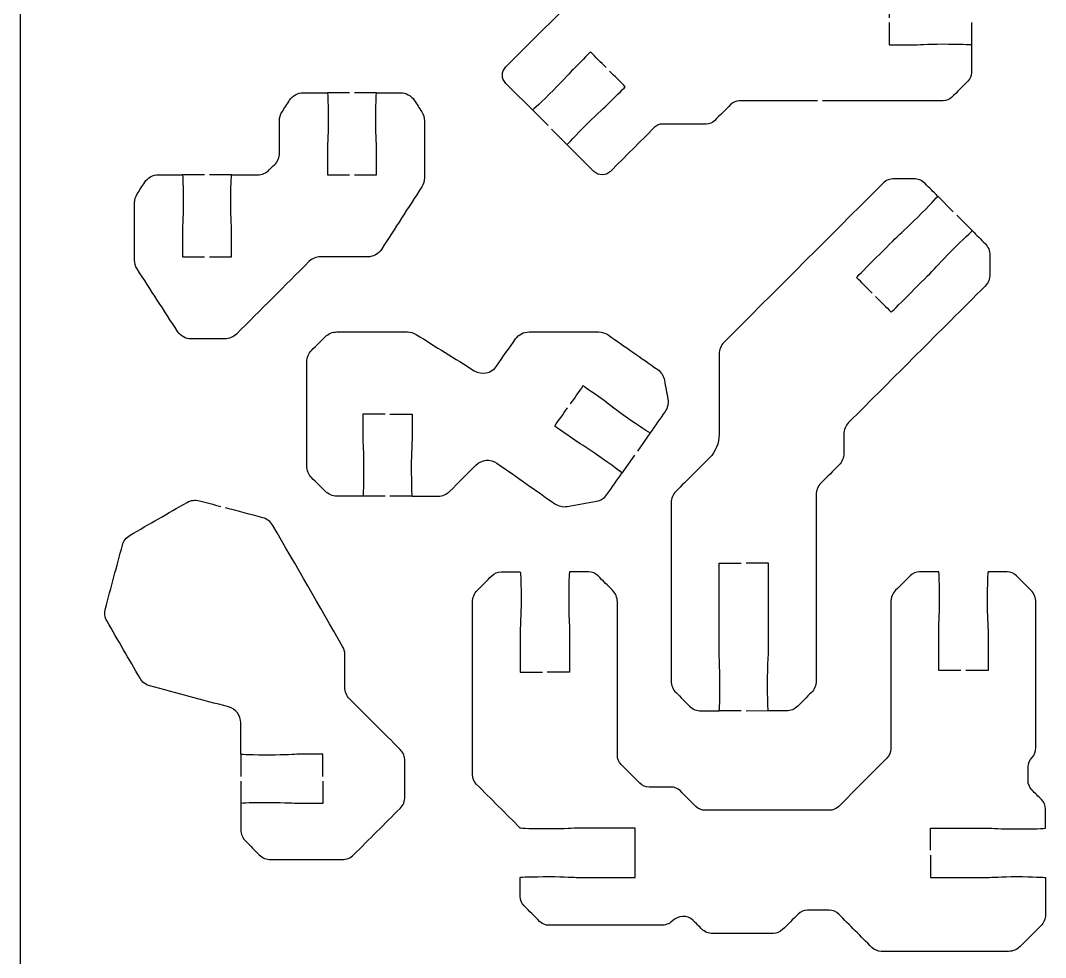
# Model space of a CAD drawing. Extents: x 0 to 400, y 230 to 450.
# Drawn here: x 270 to 332.5, y 300.8 to 357.9 of the extents above; entities that cross this region are included whole.
import ezdxf

# ---------------------------------------------------------------- set-up
doc = ezdxf.new("R2010")
doc.units = 0
doc.header["$MEASUREMENT"] = 0
doc.layers.add('DEFAULT', color=18, linetype='CONTINUOUS')

msp = doc.modelspace()

# ---------------------------------------------------------------- linework, layer by layer
at = {"layer": 'DEFAULT', "color": 1}
for points in [[(270.002, 242.147), (270.002, 437.847)], [(327.94, 357.723), (327.94, 356.372)], [(290.051, 353.456), (288.703, 353.456)], [(291.702, 353.456), (290.351, 353.456)], [(302.149, 351.451), (301.2, 352.404), (301.196, 352.404)], [(302.364, 351.236), (303.316, 350.283)], [(281.217, 348.457), (279.87, 348.457)], [(282.868, 348.457), (281.517, 348.457)], [(326.841, 346.2), (325.888, 347.153)], [(328.008, 345.033), (327.053, 345.988)], [(308.37, 332.739), (307.597, 331.631)], [(307.424, 331.388), (306.648, 330.28)], [(292.213, 328.887), (290.865, 328.887)], [(293.864, 328.887), (292.516, 328.887)], [(313.922, 315.799), (312.575, 315.799)], [(315.573, 315.799), (314.223, 315.797)], [(283.429, 313.162), (283.429, 311.814)], [(283.429, 311.515), (283.429, 310.163)]]:
    msp.add_lwpolyline(points, dxfattribs=at)
for points, knots in [([(305.684, 354.986), (305.366, 355.303), (305.049, 355.621), (304.731, 355.938), (304.731, 355.938), (304.29, 355.497), (303.673, 354.877), (303.521, 354.728), (303.151, 354.287), (302.47, 353.607), (301.785, 352.922), (301.217, 352.382), (301.196, 352.404), (300.657, 352.943), (300.117, 353.483), (299.577, 354.023), (299.298, 354.298), (299.298, 354.75), (299.577, 355.025), (300.989, 356.437), (302.402, 357.849), (303.814, 359.262), (303.948, 359.396), (304.128, 359.47), (304.315, 359.47), (305.357, 359.47), (306.399, 359.47), (307.44, 359.47), (307.97, 359.47), (308.478, 359.681), (308.855, 360.055), (309.697, 360.897), (310.539, 361.739), (311.381, 362.581), (311.515, 362.715), (311.695, 362.789), (311.882, 362.789), (316.666, 362.789), (321.449, 362.789), (326.233, 362.789), (326.423, 362.789), (326.603, 362.715), (326.737, 362.581), (327.069, 362.248), (327.401, 361.916), (327.732, 361.583), (327.866, 361.449), (327.94, 361.269), (327.94, 361.082), (327.94, 360.513), (327.94, 359.944), (327.94, 359.375), (327.94, 359.346), (327.157, 359.325), (326.191, 359.325), (325.224, 359.325), (324.652, 359.375), (324.441, 359.375), (323.941, 359.375), (323.441, 359.375), (322.941, 359.375), (322.941, 358.924), (322.941, 358.474), (322.941, 358.023)], [0, 0, 0, 0, 3.818377, 3.818377, 3.818377, 4.818377, 4.818377, 4.818377, 5.818377, 5.818377, 5.818377, 6.818377, 6.818377, 6.818377, 13.309617, 13.309617, 13.309617, 14.309617, 14.309617, 14.309617, 31.294322, 31.294322, 31.294322, 32.294322, 32.294322, 32.294322, 41.154322, 41.154322, 41.154322, 42.154322, 42.154322, 42.154322, 52.280091, 52.280091, 52.280091, 53.280091, 53.280091, 53.280091, 93.960091, 93.960091, 93.960091, 94.960091, 94.960091, 94.960091, 98.95525, 98.95525, 98.95525, 99.95525, 99.95525, 99.95525, 104.79525, 104.79525, 104.79525, 105.79525, 105.79525, 105.79525, 106.79525, 106.79525, 106.79525, 111.04525, 111.04525, 111.04525, 114.87525, 114.87525, 114.87525, 114.87525]), ([(322.941, 357.724), (322.941, 357.273), (322.941, 356.823), (322.941, 356.372), (323.441, 356.372), (323.941, 356.372), (324.441, 356.372), (324.652, 356.372), (325.224, 356.422), (326.191, 356.422), (327.157, 356.422), (327.94, 356.401), (327.94, 356.372), (327.94, 355.803), (327.94, 355.234), (327.94, 354.665), (327.94, 354.478), (327.866, 354.298), (327.732, 354.164), (327.399, 353.831), (327.067, 353.498), (326.734, 353.166), (326.6, 353.032), (326.42, 352.957), (326.229, 352.957), (323.775, 352.957), (321.321, 352.957), (318.867, 352.957)], [0, 0, 0, 0, 3.83, 3.83, 3.83, 8.08, 8.08, 8.08, 9.08, 9.08, 9.08, 10.08, 10.08, 10.08, 14.92, 14.92, 14.92, 15.92, 15.92, 15.92, 19.922224, 19.922224, 19.922224, 20.922224, 20.922224, 20.922224, 41.792224, 41.792224, 41.792224, 41.792224]), ([(318.567, 352.957), (316.975, 352.957), (315.383, 352.957), (313.79, 352.957), (313.603, 352.957), (313.424, 352.883), (313.289, 352.749), (312.957, 352.417), (312.624, 352.084), (312.291, 351.751), (312.157, 351.617), (311.977, 351.543), (311.787, 351.543), (310.899, 351.543), (310.011, 351.543), (309.123, 351.543), (308.936, 351.543), (308.756, 351.469), (308.622, 351.335), (307.73, 350.442), (306.837, 349.55), (305.945, 348.657), (305.666, 348.382), (305.218, 348.382), (304.943, 348.657), (304.402, 349.198), (303.861, 349.739), (303.32, 350.28), (303.299, 350.301), (303.839, 350.869), (304.523, 351.553), (305.204, 352.234), (305.645, 352.605), (305.793, 352.756), (306.414, 353.374), (306.855, 353.815), (306.855, 353.815), (306.536, 354.133), (306.217, 354.452), (305.899, 354.771)], [0, 0, 0, 0, 13.54, 13.54, 13.54, 14.54, 14.54, 14.54, 18.542224, 18.542224, 18.542224, 19.542224, 19.542224, 19.542224, 27.092224, 27.092224, 27.092224, 28.092224, 28.092224, 28.092224, 38.826105, 38.826105, 38.826105, 39.826105, 39.826105, 39.826105, 46.331488, 46.331488, 46.331488, 47.331488, 47.331488, 47.331488, 48.331488, 48.331488, 48.331488, 49.331488, 49.331488, 49.331488, 53.164006, 53.164006, 53.164006, 53.164006]), ([(290.351, 348.457), (290.801, 348.457), (291.251, 348.457), (291.702, 348.457), (291.702, 348.958), (291.702, 349.459), (291.702, 349.96), (291.702, 350.172), (291.652, 350.743), (291.652, 351.71), (291.652, 352.631), (291.67, 353.386), (291.702, 353.456), (292.186, 353.456), (292.671, 353.456), (293.155, 353.456), (293.494, 353.456), (293.808, 353.283), (293.995, 352.998), (294.148, 352.761), (294.301, 352.525), (294.453, 352.289), (294.559, 352.126), (294.616, 351.939), (294.616, 351.745), (294.616, 350.585), (294.616, 349.424), (294.616, 348.263), (294.616, 348.073), (294.559, 347.882), (294.453, 347.72), (293.634, 346.451), (292.814, 345.182), (291.995, 343.914), (291.808, 343.628), (291.494, 343.458), (291.155, 343.458), (290.197, 343.458), (289.238, 343.458), (288.28, 343.458), (288.015, 343.458), (287.761, 343.353), (287.574, 343.166), (286.103, 341.695), (284.632, 340.224), (283.161, 338.752), (282.974, 338.565), (282.72, 338.46), (282.455, 338.46), (281.773, 338.46), (281.091, 338.46), (280.409, 338.46), (280.071, 338.46), (279.753, 338.629), (279.57, 338.915), (278.749, 340.184), (277.928, 341.452), (277.107, 342.721), (277.005, 342.883), (276.949, 343.074), (276.949, 343.264), (276.949, 344.425), (276.949, 345.586), (276.949, 346.746), (276.949, 346.94), (277.005, 347.127), (277.111, 347.29), (277.264, 347.526), (277.417, 347.762), (277.569, 347.999), (277.753, 348.284), (278.07, 348.457), (278.409, 348.457), (278.895, 348.457), (279.38, 348.457), (279.866, 348.457), (279.894, 348.457), (279.915, 347.674), (279.915, 346.708), (279.915, 345.741), (279.866, 345.169), (279.866, 344.958), (279.866, 344.458), (279.866, 343.958), (279.866, 343.458), (280.316, 343.458), (280.767, 343.458), (281.217, 343.458)], [0, 0, 0, 0, 3.83, 3.83, 3.83, 8.09, 8.09, 8.09, 9.09, 9.09, 9.09, 10.09, 10.09, 10.09, 14.21, 14.21, 14.21, 15.21, 15.21, 15.21, 17.603763, 17.603763, 17.603763, 18.603763, 18.603763, 18.603763, 28.473763, 28.473763, 28.473763, 29.473763, 29.473763, 29.473763, 42.31919, 42.31919, 42.31919, 43.31919, 43.31919, 43.31919, 51.46919, 51.46919, 51.46919, 52.46919, 52.46919, 52.46919, 70.161002, 70.161002, 70.161002, 71.161002, 71.161002, 71.161002, 76.961002, 76.961002, 76.961002, 77.961002, 77.961002, 77.961002, 90.811858, 90.811858, 90.811858, 91.811858, 91.811858, 91.811858, 101.681858, 101.681858, 101.681858, 102.681858, 102.681858, 102.681858, 105.07562, 105.07562, 105.07562, 106.07562, 106.07562, 106.07562, 110.20562, 110.20562, 110.20562, 111.20562, 111.20562, 111.20562, 112.20562, 112.20562, 112.20562, 116.45562, 116.45562, 116.45562, 120.28562, 120.28562, 120.28562, 120.28562]), ([(281.517, 343.458), (281.967, 343.458), (282.418, 343.458), (282.868, 343.458), (282.868, 343.958), (282.868, 344.458), (282.868, 344.958), (282.868, 345.169), (282.819, 345.741), (282.819, 346.708), (282.819, 347.674), (282.84, 348.457), (282.868, 348.457), (283.396, 348.457), (283.924, 348.457), (284.452, 348.457), (284.72, 348.457), (284.974, 348.563), (285.161, 348.75), (285.271, 348.86), (285.38, 348.969), (285.489, 349.078), (285.676, 349.265), (285.782, 349.519), (285.782, 349.784), (285.782, 350.438), (285.782, 351.091), (285.782, 351.745), (285.782, 351.939), (285.839, 352.126), (285.941, 352.289), (286.094, 352.525), (286.247, 352.761), (286.399, 352.998), (286.583, 353.283), (286.9, 353.456), (287.239, 353.456), (287.726, 353.456), (288.213, 353.456), (288.7, 353.456), (288.731, 353.386), (288.749, 352.631), (288.749, 351.71), (288.749, 350.743), (288.7, 350.172), (288.7, 349.96), (288.7, 349.459), (288.7, 348.958), (288.7, 348.457), (289.15, 348.457), (289.6, 348.457), (290.051, 348.457)], [0, 0, 0, 0, 3.83, 3.83, 3.83, 8.08, 8.08, 8.08, 9.08, 9.08, 9.08, 10.08, 10.08, 10.08, 14.57, 14.57, 14.57, 15.57, 15.57, 15.57, 16.885219, 16.885219, 16.885219, 17.885219, 17.885219, 17.885219, 23.445219, 23.445219, 23.445219, 24.445219, 24.445219, 24.445219, 26.838981, 26.838981, 26.838981, 27.838981, 27.838981, 27.838981, 31.978981, 31.978981, 31.978981, 32.978981, 32.978981, 32.978981, 33.978981, 33.978981, 33.978981, 38.238981, 38.238981, 38.238981, 42.068981, 42.068981, 42.068981, 42.068981]), ([(321.892, 341.251), (321.573, 341.569), (321.255, 341.888), (320.936, 342.206), (320.936, 342.206), (322.792, 344.062), (323.411, 344.681), (323.561, 344.831), (323.999, 345.2), (324.683, 345.883), (325.366, 346.567), (325.905, 347.136), (325.885, 347.155), (325.629, 347.411), (325.373, 347.668), (325.117, 347.924), (324.93, 348.111), (324.675, 348.215), (324.411, 348.215), (324.022, 348.215), (323.633, 348.215), (323.244, 348.215), (322.979, 348.215), (322.725, 348.111), (322.537, 347.924), (319.313, 344.699), (316.088, 341.474), (312.864, 338.25), (312.677, 338.063), (312.572, 337.808), (312.572, 337.544), (312.572, 335.907), (312.572, 334.271), (312.572, 332.635), (312.572, 332.106), (312.363, 331.597), (311.986, 331.22), (311.306, 330.54), (310.626, 329.86), (309.945, 329.18), (309.758, 328.993), (309.653, 328.738), (309.653, 328.474), (309.652, 324.858), (309.652, 321.242), (309.651, 317.625), (309.651, 317.361), (309.756, 317.106), (309.945, 316.917), (310.221, 316.643), (310.497, 316.368), (310.773, 316.094), (310.961, 315.907), (311.215, 315.802), (311.479, 315.802), (311.842, 315.802), (312.204, 315.802), (312.567, 315.802), (312.597, 315.802), (312.619, 316.587), (312.619, 317.555), (312.619, 318.518), (312.569, 319.092), (312.572, 319.304), (312.569, 320.18), (312.572, 324.802), (312.572, 324.802), (313.022, 324.803), (313.472, 324.804), (313.922, 324.804)], [0, 0, 0, 0, 3.82969, 3.82969, 3.82969, 4.82969, 4.82969, 4.82969, 5.82969, 5.82969, 5.82969, 6.82969, 6.82969, 6.82969, 9.909847, 9.909847, 9.909847, 10.909847, 10.909847, 10.909847, 14.218847, 14.218847, 14.218847, 15.218847, 15.218847, 15.218847, 53.998705, 53.998705, 53.998705, 54.998705, 54.998705, 54.998705, 68.914705, 68.914705, 68.914705, 69.914705, 69.914705, 69.914705, 78.094516, 78.094516, 78.094516, 79.094516, 79.094516, 79.094516, 109.846517, 109.846517, 109.846517, 110.846517, 110.846517, 110.846517, 114.156496, 114.156496, 114.156496, 115.156496, 115.156496, 115.156496, 118.239496, 118.239496, 118.239496, 119.239496, 119.239496, 119.239496, 120.239496, 120.239496, 120.239496, 121.239496, 121.239496, 121.239496, 125.064503, 125.064503, 125.064503, 125.064503]), ([(322.104, 341.039), (322.422, 340.72), (322.74, 340.402), (323.059, 340.083), (323.059, 340.083), (324.915, 341.939), (325.534, 342.558), (325.683, 342.708), (326.052, 343.147), (326.736, 343.83), (327.419, 344.514), (327.988, 345.052), (328.008, 345.033), (328.265, 344.776), (328.522, 344.519), (328.779, 344.262), (328.966, 344.075), (329.071, 343.82), (329.071, 343.556), (329.072, 343.166), (329.073, 342.776), (329.073, 342.386), (329.073, 342.121), (328.969, 341.867), (328.779, 341.677), (326.007, 338.907), (323.234, 336.136), (320.462, 333.366), (320.275, 333.179), (320.17, 332.924), (320.17, 332.66), (320.17, 332.269), (320.17, 331.878), (320.17, 331.487), (320.17, 331.223), (320.066, 330.968), (319.879, 330.781), (319.511, 330.414), (319.143, 330.046), (318.776, 329.679), (318.589, 329.492), (318.484, 329.237), (318.484, 328.973), (318.483, 325.19), (318.482, 321.408), (318.482, 317.625), (318.482, 317.361), (318.377, 317.106), (318.19, 316.919), (317.914, 316.643), (317.638, 316.367), (317.361, 316.091), (317.175, 315.904), (316.92, 315.799), (316.656, 315.799), (316.295, 315.799), (315.934, 315.799), (315.573, 315.799), (315.543, 315.799), (315.523, 316.587), (315.523, 317.555), (315.523, 318.518), (315.573, 319.092), (315.573, 319.302), (315.573, 321.136), (315.573, 322.97), (315.573, 324.805), (315.123, 324.804), (314.673, 324.803), (314.223, 324.802)], [0, 0, 0, 0, 3.82969, 3.82969, 3.82969, 4.82969, 4.82969, 4.82969, 5.82969, 5.82969, 5.82969, 6.82969, 6.82969, 6.82969, 9.919747, 9.919747, 9.919747, 10.919747, 10.919747, 10.919747, 14.236754, 14.236754, 14.236754, 15.236754, 15.236754, 15.236754, 48.566941, 48.566941, 48.566941, 49.566941, 49.566941, 49.566941, 52.889941, 52.889941, 52.889941, 53.889941, 53.889941, 53.889941, 58.310773, 58.310773, 58.310773, 59.310773, 59.310773, 59.310773, 91.476773, 91.476773, 91.476773, 92.476773, 92.476773, 92.476773, 95.797347, 95.797347, 95.797347, 96.797347, 96.797347, 96.797347, 99.866347, 99.866347, 99.866347, 100.866347, 100.866347, 100.866347, 101.866347, 101.866347, 101.866347, 117.465347, 117.465347, 117.465347, 121.291355, 121.291355, 121.291355, 121.291355]), ([(292.213, 333.886), (291.762, 333.886), (291.312, 333.886), (290.861, 333.886), (290.861, 333.386), (290.861, 332.886), (290.861, 332.386), (290.861, 332.175), (290.911, 331.603), (290.911, 330.636), (290.911, 329.67), (290.89, 328.887), (290.861, 328.887), (290.333, 328.887), (289.805, 328.887), (289.277, 328.887), (289.009, 328.887), (288.755, 328.993), (288.568, 329.179), (288.292, 329.456), (288.016, 329.732), (287.739, 330.009), (287.552, 330.195), (287.447, 330.449), (287.447, 330.718), (287.447, 332.831), (287.447, 334.944), (287.447, 337.057), (287.447, 337.322), (287.552, 337.576), (287.739, 337.763), (288.016, 338.039), (288.292, 338.315), (288.568, 338.592), (288.755, 338.779), (289.009, 338.884), (289.277, 338.884), (290.711, 338.884), (292.144, 338.884), (293.578, 338.884), (293.765, 338.884), (293.948, 338.831), (294.107, 338.733), (295.289, 337.995), (296.471, 337.258), (297.652, 336.521), (298.104, 336.239), (298.697, 336.359), (299, 336.796), (299.389, 337.35), (299.779, 337.904), (300.168, 338.458), (300.355, 338.726), (300.658, 338.884), (300.986, 338.884), (302.401, 338.884), (303.815, 338.884), (305.23, 338.884), (305.435, 338.884), (305.636, 338.821), (305.802, 338.704), (306.812, 337.999), (307.822, 337.293), (308.832, 336.588), (309.047, 336.433), (309.195, 336.2), (309.241, 335.939), (309.309, 335.554), (309.378, 335.17), (309.446, 334.785), (309.492, 334.524), (309.432, 334.256), (309.28, 334.037), (308.977, 333.604), (308.673, 333.172), (308.37, 332.739), (308.352, 332.714), (307.7, 333.148), (306.906, 333.699), (306.119, 334.256), (305.675, 334.626), (305.505, 334.746), (304.786, 335.247), (304.274, 335.607), (304.274, 335.607), (304.015, 335.238), (303.757, 334.869), (303.498, 334.499)], [0, 0, 0, 0, 3.83, 3.83, 3.83, 8.08, 8.08, 8.08, 9.08, 9.08, 9.08, 10.08, 10.08, 10.08, 14.57, 14.57, 14.57, 15.57, 15.57, 15.57, 18.893402, 18.893402, 18.893402, 19.893402, 19.893402, 19.893402, 37.863402, 37.863402, 37.863402, 38.863402, 38.863402, 38.863402, 42.186804, 42.186804, 42.186804, 43.186804, 43.186804, 43.186804, 55.376804, 55.376804, 55.376804, 56.376804, 56.376804, 56.376804, 68.222284, 68.222284, 68.222284, 69.222284, 69.222284, 69.222284, 74.979036, 74.979036, 74.979036, 75.979036, 75.979036, 75.979036, 88.009036, 88.009036, 88.009036, 89.009036, 89.009036, 89.009036, 99.487018, 99.487018, 99.487018, 100.487018, 100.487018, 100.487018, 103.808057, 103.808057, 103.808057, 104.808057, 104.808057, 104.808057, 109.302365, 109.302365, 109.302365, 110.302365, 110.302365, 110.302365, 111.302365, 111.302365, 111.302365, 112.302365, 112.302365, 112.302365, 116.13637, 116.13637, 116.13637, 116.13637]), ([(292.516, 333.886), (292.965, 333.886), (293.414, 333.886), (293.864, 333.886), (293.864, 333.386), (293.864, 332.886), (293.864, 332.386), (293.864, 332.175), (293.814, 331.603), (293.814, 330.636), (293.814, 329.67), (293.835, 328.887), (293.864, 328.887), (294.393, 328.887), (294.922, 328.887), (295.451, 328.887), (295.716, 328.887), (295.97, 328.993), (296.157, 329.179), (296.689, 329.712), (297.222, 330.245), (297.755, 330.778), (298.097, 331.12), (298.637, 331.169), (299.035, 330.89), (300.21, 330.067), (301.385, 329.244), (302.56, 328.421), (302.778, 328.269), (303.046, 328.209), (303.307, 328.255), (303.901, 328.36), (304.495, 328.465), (305.089, 328.569), (305.354, 328.615), (305.583, 328.763), (305.738, 328.978), (306.041, 329.412), (306.345, 329.846), (306.648, 330.28), (306.641, 330.319), (306.017, 330.781), (305.241, 331.321), (304.45, 331.878), (303.953, 332.164), (303.78, 332.284), (303.064, 332.788), (302.553, 333.148), (302.553, 333.148), (302.811, 333.517), (303.07, 333.887), (303.329, 334.256)], [0, 0, 0, 0, 3.82, 3.82, 3.82, 8.07, 8.07, 8.07, 9.07, 9.07, 9.07, 10.07, 10.07, 10.07, 14.57, 14.57, 14.57, 15.57, 15.57, 15.57, 21.976387, 21.976387, 21.976387, 22.976387, 22.976387, 22.976387, 35.174752, 35.174752, 35.174752, 36.174752, 36.174752, 36.174752, 41.302578, 41.302578, 41.302578, 42.302578, 42.302578, 42.302578, 46.805077, 46.805077, 46.805077, 47.805077, 47.805077, 47.805077, 48.805077, 48.805077, 48.805077, 49.805077, 49.805077, 49.805077, 53.639083, 53.639083, 53.639083, 53.639083]), ([(288.428, 311.814), (288.428, 312.264), (288.428, 312.713), (288.428, 313.162), (287.928, 313.162), (287.429, 313.162), (286.929, 313.162), (286.717, 313.162), (286.146, 313.113), (285.179, 313.113), (284.212, 313.113), (283.429, 313.134), (283.426, 313.162), (283.426, 313.801), (283.426, 314.439), (283.426, 315.078), (283.426, 315.529), (283.122, 315.924), (282.685, 316.044), (281.087, 316.472), (279.489, 316.9), (277.891, 317.328), (277.633, 317.395), (277.414, 317.565), (277.284, 317.794), (276.614, 318.953), (275.943, 320.113), (275.273, 321.272), (275.139, 321.502), (275.104, 321.773), (275.174, 322.031), (275.52, 323.32), (275.866, 324.608), (276.211, 325.897), (276.278, 326.155), (276.448, 326.37), (276.677, 326.504), (277.834, 327.171), (278.991, 327.838), (280.148, 328.504), (280.378, 328.635), (280.649, 328.67), (280.907, 328.603), (281.341, 328.487), (281.775, 328.37), (282.209, 328.254)], [0, 0, 0, 0, 3.82, 3.82, 3.82, 8.07, 8.07, 8.07, 9.07, 9.07, 9.07, 10.08, 10.08, 10.08, 15.51, 15.51, 15.51, 16.51, 16.51, 16.51, 30.579033, 30.579033, 30.579033, 31.579033, 31.579033, 31.579033, 42.968046, 42.968046, 42.968046, 43.968046, 43.968046, 43.968046, 55.315521, 55.315521, 55.315521, 56.315521, 56.315521, 56.315521, 67.672215, 67.672215, 67.672215, 68.672215, 68.672215, 68.672215, 72.492713, 72.492713, 72.492713, 72.492713]), ([(288.428, 311.515), (288.428, 311.063), (288.428, 310.611), (288.428, 310.16), (287.928, 310.16), (287.429, 310.16), (286.929, 310.16), (286.717, 310.16), (286.146, 310.209), (285.179, 310.209), (284.212, 310.209), (283.429, 310.188), (283.429, 310.16), (283.429, 309.632), (283.429, 309.104), (283.429, 308.576), (283.429, 308.311), (283.535, 308.057), (283.722, 307.867), (283.998, 307.59), (284.275, 307.314), (284.551, 307.038), (284.738, 306.851), (284.996, 306.745), (285.26, 306.745), (286.705, 306.745), (288.151, 306.745), (289.596, 306.745), (289.86, 306.745), (290.114, 306.851), (290.301, 307.038), (291.246, 307.981), (292.19, 308.924), (293.134, 309.867), (293.321, 310.054), (293.427, 310.312), (293.427, 310.576), (293.427, 311.301), (293.427, 312.025), (293.427, 312.749), (293.427, 313.014), (293.321, 313.268), (293.134, 313.455), (292.109, 314.48), (291.083, 315.506), (290.058, 316.531), (289.871, 316.722), (289.765, 316.976), (289.765, 317.24), (289.765, 317.905), (289.765, 318.569), (289.765, 319.233), (289.765, 319.41), (289.719, 319.583), (289.631, 319.734), (288.214, 322.19), (286.797, 324.645), (285.38, 327.1), (285.246, 327.33), (285.027, 327.495), (284.773, 327.566), (284.015, 327.769), (283.256, 327.973), (282.498, 328.176)], [0, 0, 0, 0, 3.84, 3.84, 3.84, 8.09, 8.09, 8.09, 9.09, 9.09, 9.09, 10.09, 10.09, 10.09, 14.58, 14.58, 14.58, 15.58, 15.58, 15.58, 18.903402, 18.903402, 18.903402, 19.903402, 19.903402, 19.903402, 32.193402, 32.193402, 32.193402, 33.193402, 33.193402, 33.193402, 44.542468, 44.542468, 44.542468, 45.542468, 45.542468, 45.542468, 51.702468, 51.702468, 51.702468, 52.702468, 52.702468, 52.702468, 65.03441, 65.03441, 65.03441, 66.03441, 66.03441, 66.03441, 71.68441, 71.68441, 71.68441, 72.68441, 72.68441, 72.68441, 96.792021, 96.792021, 96.792021, 97.792021, 97.792021, 97.792021, 104.47, 104.47, 104.47, 104.47]), ([(325.458, 307.013), (325.458, 306.563), (325.458, 306.112), (325.458, 305.662), (326.625, 305.662), (327.791, 305.662), (328.958, 305.662), (329.169, 305.662), (329.741, 305.711), (330.707, 305.711), (331.674, 305.711), (332.387, 305.662), (332.457, 305.662), (332.457, 304.909), (332.457, 304.157), (332.457, 303.404), (332.457, 303.14), (332.351, 302.886), (332.161, 302.699), (331.746, 302.284), (331.331, 301.868), (330.916, 301.453), (330.725, 301.266), (330.471, 301.16), (330.206, 301.16), (327.622, 301.16), (325.037, 301.16), (322.452, 301.16), (322.237, 301.16), (322.029, 301.245), (321.877, 301.397), (321.204, 302.073), (320.53, 302.749), (319.856, 303.425), (319.704, 303.573), (319.5, 303.662), (319.284, 303.662), (318.841, 303.662), (318.398, 303.662), (317.954, 303.662), (317.739, 303.662), (317.531, 303.577), (317.379, 303.425), (317.067, 303.111), (316.754, 302.797), (316.441, 302.483), (316.289, 302.332), (316.081, 302.247), (315.87, 302.247), (314.636, 302.247), (313.402, 302.247), (312.169, 302.247), (311.926, 302.247), (311.689, 302.342), (311.52, 302.515), (311.342, 302.692), (311.165, 302.868), (310.987, 303.044), (310.627, 303.404), (310.066, 303.355), (309.703, 302.998), (309.527, 302.822), (309.276, 302.748), (309.026, 302.748), (306.751, 302.748), (304.477, 302.748), (302.203, 302.748), (301.991, 302.748), (301.787, 302.833), (301.635, 302.984), (301.32, 303.298), (301.005, 303.612), (300.69, 303.926), (300.541, 304.078), (300.457, 304.283), (300.457, 304.494), (300.457, 304.883), (300.457, 305.273), (300.457, 305.662), (300.457, 305.69), (301.24, 305.711), (302.206, 305.711), (303.173, 305.711), (303.745, 305.662), (303.956, 305.662), (305.123, 305.662), (306.289, 305.662), (307.456, 305.662), (307.456, 306.663), (307.456, 307.663), (307.456, 308.664), (306.289, 308.664), (305.123, 308.664), (303.956, 308.664), (303.745, 308.664), (303.173, 308.615), (302.206, 308.615), (301.24, 308.615), (300.457, 308.636), (300.457, 308.664), (299.563, 309.557), (298.669, 310.449), (297.776, 311.342), (297.627, 311.493), (297.543, 311.698), (297.543, 311.91), (297.543, 315.419), (297.543, 318.928), (297.543, 322.437), (297.543, 322.701), (297.649, 322.955), (297.836, 323.146), (298.13, 323.441), (298.424, 323.736), (298.718, 324.031), (298.869, 324.183), (299.077, 324.267), (299.293, 324.267), (299.681, 324.267), (300.069, 324.267), (300.457, 324.267), (300.485, 324.197), (300.503, 323.442), (300.503, 322.521), (300.503, 321.555), (300.453, 320.983), (300.453, 320.771), (300.453, 319.904), (300.453, 319.036), (300.453, 318.168), (300.902, 318.168), (301.352, 318.168), (301.801, 318.168)], [0, 0, 0, 0, 3.83, 3.83, 3.83, 13.75, 13.75, 13.75, 14.75, 14.75, 14.75, 15.75, 15.75, 15.75, 22.15, 22.15, 22.15, 23.15, 23.15, 23.15, 28.142174, 28.142174, 28.142174, 29.142174, 29.142174, 29.142174, 51.122174, 51.122174, 51.122174, 52.122174, 52.122174, 52.122174, 60.239772, 60.239772, 60.239772, 61.239772, 61.239772, 61.239772, 65.009772, 65.009772, 65.009772, 66.009772, 66.009772, 66.009772, 69.778658, 69.778658, 69.778658, 70.778658, 70.778658, 70.778658, 81.268658, 81.268658, 81.268658, 82.268658, 82.268658, 82.268658, 84.397061, 84.397061, 84.397061, 85.397061, 85.397061, 85.397061, 86.397061, 86.397061, 86.397061, 105.737061, 105.737061, 105.737061, 106.737061, 106.737061, 106.737061, 110.520089, 110.520089, 110.520089, 111.520089, 111.520089, 111.520089, 114.830089, 114.830089, 114.830089, 115.830089, 115.830089, 115.830089, 116.830089, 116.830089, 116.830089, 126.750089, 126.750089, 126.750089, 135.260089, 135.260089, 135.260089, 145.180089, 145.180089, 145.180089, 146.180089, 146.180089, 146.180089, 147.180089, 147.180089, 147.180089, 157.921043, 157.921043, 157.921043, 158.921043, 158.921043, 158.921043, 188.761043, 188.761043, 188.761043, 189.761043, 189.761043, 189.761043, 193.303655, 193.303655, 193.303655, 194.303655, 194.303655, 194.303655, 197.603655, 197.603655, 197.603655, 198.603655, 198.603655, 198.603655, 199.603655, 199.603655, 199.603655, 206.983655, 206.983655, 206.983655, 210.803655, 210.803655, 210.803655, 210.803655]), ([(327.3, 318.267), (326.85, 318.267), (326.401, 318.267), (325.952, 318.267), (325.952, 319.1), (325.952, 319.934), (325.952, 320.768), (325.952, 320.98), (326.001, 321.551), (326.001, 322.518), (326.001, 323.484), (325.98, 324.267), (325.952, 324.267), (325.564, 324.267), (325.176, 324.267), (324.788, 324.267), (324.573, 324.267), (324.368, 324.183), (324.216, 324.031), (323.92, 323.737), (323.624, 323.443), (323.327, 323.149), (323.14, 322.959), (323.035, 322.705), (323.035, 322.437), (323.035, 319.457), (323.035, 316.477), (323.035, 313.497), (323.035, 313.285), (322.95, 313.081), (322.798, 312.929), (321.817, 311.948), (320.837, 310.968), (319.856, 309.987), (319.704, 309.835), (319.496, 309.751), (319.284, 309.751), (316.762, 309.751), (314.24, 309.751), (311.717, 309.751), (311.506, 309.751), (311.298, 309.835), (311.149, 309.987), (310.835, 310.301), (310.521, 310.615), (310.208, 310.929), (310.056, 311.081), (309.851, 311.165), (309.636, 311.165), (309.193, 311.165), (308.749, 311.165), (308.306, 311.165), (308.091, 311.165), (307.883, 311.25), (307.731, 311.402), (307.356, 311.778), (306.981, 312.154), (306.606, 312.531), (306.454, 312.682), (306.369, 312.887), (306.369, 313.102), (306.369, 316.215), (306.369, 319.327), (306.369, 322.44), (306.369, 322.705), (306.263, 322.959), (306.076, 323.149), (305.781, 323.444), (305.486, 323.739), (305.191, 324.035), (305.039, 324.186), (304.831, 324.271), (304.62, 324.271), (304.231, 324.271), (303.843, 324.271), (303.455, 324.271), (303.427, 324.271), (303.406, 323.488), (303.406, 322.521), (303.406, 321.555), (303.455, 320.983), (303.455, 320.771), (303.455, 319.904), (303.455, 319.036), (303.455, 318.168), (303.004, 318.168), (302.552, 318.168), (302.101, 318.168)], [0, 0, 0, 0, 3.82, 3.82, 3.82, 10.91, 10.91, 10.91, 11.91, 11.91, 11.91, 12.91, 12.91, 12.91, 16.21, 16.21, 16.21, 17.21, 17.21, 17.21, 20.759704, 20.759704, 20.759704, 21.759704, 21.759704, 21.759704, 47.099704, 47.099704, 47.099704, 48.099704, 48.099704, 48.099704, 59.894245, 59.894245, 59.894245, 60.894245, 60.894245, 60.894245, 82.344245, 82.344245, 82.344245, 83.344245, 83.344245, 83.344245, 87.120196, 87.120196, 87.120196, 88.120196, 88.120196, 88.120196, 91.890196, 91.890196, 91.890196, 92.890196, 92.890196, 92.890196, 97.408613, 97.408613, 97.408613, 98.408613, 98.408613, 98.408613, 124.878613, 124.878613, 124.878613, 125.878613, 125.878613, 125.878613, 129.428289, 129.428289, 129.428289, 130.428289, 130.428289, 130.428289, 133.728289, 133.728289, 133.728289, 134.728289, 134.728289, 134.728289, 135.728289, 135.728289, 135.728289, 143.108289, 143.108289, 143.108289, 146.948289, 146.948289, 146.948289, 146.948289]), ([(325.458, 307.313), (325.458, 307.763), (325.458, 308.214), (325.458, 308.664), (326.625, 308.664), (327.791, 308.664), (328.958, 308.664), (329.169, 308.664), (329.741, 308.615), (330.707, 308.615), (331.674, 308.615), (332.457, 308.636), (332.457, 308.664), (332.457, 309.052), (332.457, 309.44), (332.457, 309.828), (332.457, 310.043), (332.369, 310.248), (332.217, 310.4), (332.021, 310.596), (331.825, 310.793), (331.628, 310.989), (331.48, 311.141), (331.395, 311.345), (331.395, 311.557), (331.395, 311.834), (331.395, 312.112), (331.395, 312.389), (331.395, 312.608), (331.484, 312.82), (331.642, 312.971), (331.801, 313.123), (331.868, 313.345), (331.868, 313.561), (331.868, 316.519), (331.868, 319.478), (331.868, 322.437), (331.868, 322.701), (331.762, 322.955), (331.575, 323.146), (331.28, 323.441), (330.985, 323.736), (330.69, 324.031), (330.538, 324.183), (330.333, 324.267), (330.118, 324.267), (329.73, 324.267), (329.342, 324.267), (328.954, 324.267), (328.926, 324.267), (328.905, 323.484), (328.905, 322.518), (328.905, 321.551), (328.954, 320.98), (328.954, 320.768), (328.954, 319.934), (328.954, 319.1), (328.954, 318.267), (328.503, 318.267), (328.051, 318.267), (327.599, 318.267)], [0, 0, 0, 0, 3.83, 3.83, 3.83, 13.75, 13.75, 13.75, 14.75, 14.75, 14.75, 15.75, 15.75, 15.75, 19.05, 19.05, 19.05, 20.05, 20.05, 20.05, 22.411737, 22.411737, 22.411737, 23.411737, 23.411737, 23.411737, 25.771737, 25.771737, 25.771737, 26.771737, 26.771737, 26.771737, 27.771737, 27.771737, 27.771737, 52.931737, 52.931737, 52.931737, 53.931737, 53.931737, 53.931737, 57.481413, 57.481413, 57.481413, 58.481413, 58.481413, 58.481413, 61.781413, 61.781413, 61.781413, 62.781413, 62.781413, 62.781413, 63.781413, 63.781413, 63.781413, 70.871413, 70.871413, 70.871413, 74.711413, 74.711413, 74.711413, 74.711413])]:
    msp.add_open_spline(points, degree=3, knots=knots, dxfattribs=at)

doc.saveas('drawing.dxf')
